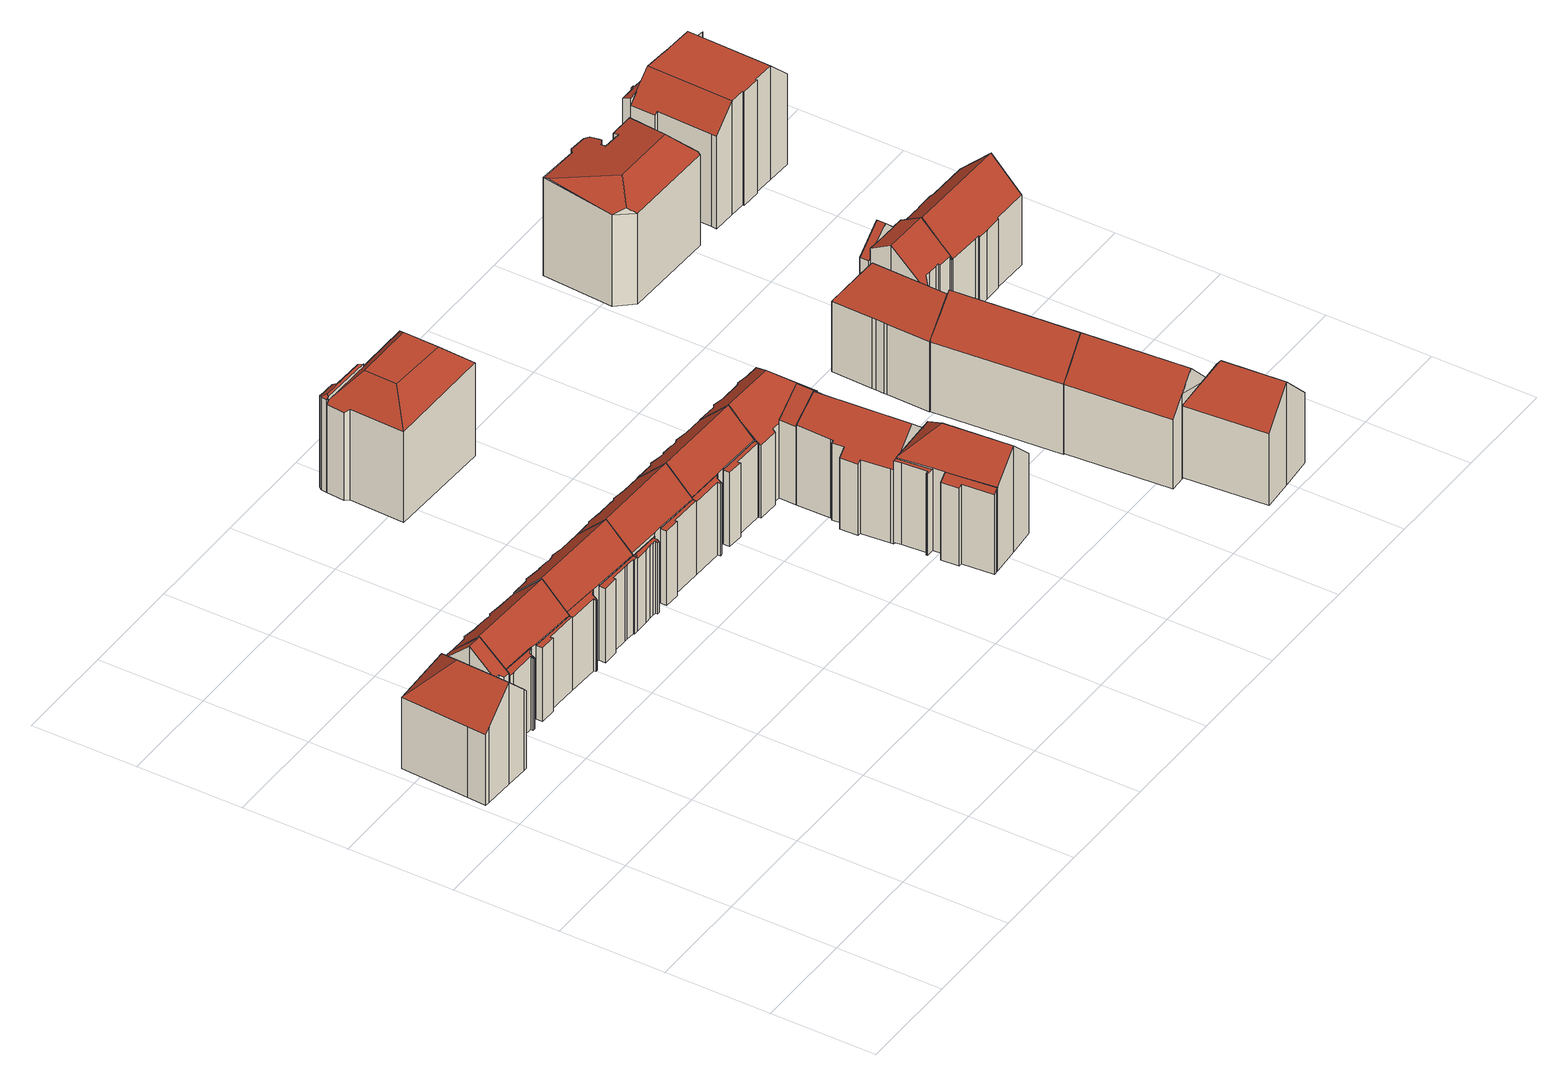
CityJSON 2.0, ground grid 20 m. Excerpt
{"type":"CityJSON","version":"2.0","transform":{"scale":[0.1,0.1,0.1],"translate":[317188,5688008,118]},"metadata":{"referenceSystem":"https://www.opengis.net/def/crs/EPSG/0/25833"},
"CityObjects":{
"building1":{"type":"Building","attributes":{"Gemeindeschluessel":14713000,"Geometrietyp2DReferenz":"3000","function":"31001_9998","roofType":"9999"},"children":["building1-1","building1-2"]},
"building1-1":{"type":"BuildingPart","attributes":{"Dachtyp_tdc":"tdcGableRoof","Dachneigung":43.22,"QualitaetDacherkennung":88,"Geometrietyp2DReferenz":"3000","roofType":"3100","measuredHeight":20.02},"parents":["building1"],"geometry":[{"type":"MultiSurface","lod":"2","boundaries":[[[0,1,2,3]],[[4,5,6,7]],[[5,8,9,6]],[[8,10,11,9]],[[10,12,13,11]],[[12,0,3,13]],[[8,5,4,14,15]],[[15,16,1,0,12,10,8]],[[3,2,17,7,6,9,11,13]],[[18,16,15]],[[17,2,1,16,18]],[[14,18,15]],[[4,7,17,18,14]]],"semantics":{"surfaces":[{"type":"WallSurface"},{"type":"RoofSurface"},{"type":"GroundSurface"},{"type":"ClosureSurface"}],"values":[0,0,0,0,0,0,1,1,2,0,3,0,3]}}]},
"building1-2":{"type":"BuildingPart","attributes":{"Dachtyp_tdc":"tdcHipAndGableRoof","Dachneigung":43.1,"QualitaetDacherkennung":73,"Geometrietyp2DReferenz":"3000","roofType":"5000","measuredHeight":20.81},"parents":["building1"],"geometry":[{"type":"MultiSurface","lod":"2","boundaries":[[[19,20,21,22]],[[20,23,24,21]],[[23,25,26,24]],[[25,27,28,26]],[[27,29,30,28]],[[29,31,32,30]],[[31,33,34,32]],[[33,35,36,34]],[[35,37,38,36]],[[37,39,4,7,38]],[[40,41,42,2,1]],[[41,19,22,42]],[[39,37,43]],[[37,35,33,31,29,43]],[[29,27,25,23,20,19,41,40,16,18,14,39,43]],[[22,21,24,26,28,30,32,34,36,38,7,17,2,42]],[[40,1,16]],[[14,4,39]],[[1,2,17,18,16]],[[18,17,7,4,14]]],"semantics":{"surfaces":[{"type":"WallSurface"},{"type":"RoofSurface"},{"type":"GroundSurface"},{"type":"ClosureSurface"}],"values":[0,0,0,0,0,0,0,0,0,0,0,0,1,1,1,2,0,0,3,3]}}]},
"building2":{"type":"Building","attributes":{"Gemeindeschluessel":14713000,"Geometrietyp2DReferenz":"3000","function":"31001_9998","roofType":"9999"},"children":["building2-1","building2-2","building2-3"]},
"building2-1":{"type":"BuildingPart","attributes":{"Dachtyp_tdc":"tdcGableRoof","Dachneigung":44.5,"QualitaetDacherkennung":90,"Geometrietyp2DReferenz":"3000","roofType":"3100","measuredHeight":20.27},"parents":["building2"],"geometry":[{"type":"MultiSurface","lod":"2","boundaries":[[[44,45,46,47]],[[45,48,49,46]],[[48,50,51,49]],[[50,52,53,51]],[[52,54,55,53]],[[54,56,57,55]],[[56,58,59,57]],[[58,60,61,59]],[[60,62,63,61]],[[62,64,65,63]],[[64,66,67,65]],[[66,68,69,67]],[[68,70,71,69]],[[70,72,73,71]],[[72,74,75,76,73]],[[77,78,79,80,81]],[[72,70,68,66,64,62,60,58,56,54,52,50,48,45]],[[45,44,78,77,74,72]],[[79,47,46,49,51,53,55,57,59,61,63,65,67,69,71,73,76,80]],[[47,79,78,44]],[[81,75,74,77]],[[81,80,76,75]]],"semantics":{"surfaces":[{"type":"WallSurface"},{"type":"RoofSurface"},{"type":"GroundSurface"},{"type":"ClosureSurface"}],"values":[0,0,0,0,0,0,0,0,0,0,0,0,0,0,0,0,1,1,2,3,0,3]}}]},
"building2-2":{"type":"BuildingPart","attributes":{"Dachtyp_tdc":"tdcPolyFlatRoof","Dachneigung":32.48,"QualitaetDacherkennung":70,"Geometrietyp2DReferenz":"3000","roofType":"2100","measuredHeight":15.46},"parents":["building2"],"geometry":[{"type":"MultiSurface","lod":"2","boundaries":[[[82,83,84,79,78]],[[83,85,86,84]],[[85,87,88,86]],[[87,89,90,88]],[[89,91,92,90]],[[91,93,94,92]],[[93,95,96,94]],[[95,44,47,96]],[[95,93,91,89,87,85,83,82,44]],[[47,79,84,86,88,90,92,94,96]],[[78,44,82]],[[78,79,47,44]]],"semantics":{"surfaces":[{"type":"WallSurface"},{"type":"RoofSurface"},{"type":"GroundSurface"},{"type":"ClosureSurface"}],"values":[0,0,0,0,0,0,0,0,1,2,0,3]}}]},
"building2-3":{"type":"BuildingPart","attributes":{"Dachtyp_tdc":"tdcPolyFlatRoof","Dachneigung":0,"QualitaetDacherkennung":55,"Geometrietyp2DReferenz":"3000","roofType":"1000","measuredHeight":15.11},"parents":["building2"],"geometry":[{"type":"MultiSurface","lod":"2","boundaries":[[[75,97,98,76]],[[97,99,100,98]],[[99,101,102,100]],[[101,103,104,102]],[[103,81,80,104]],[[103,101,99,97,75,81]],[[80,76,98,100,102,104]],[[76,80,81,75]]],"semantics":{"surfaces":[{"type":"WallSurface"},{"type":"RoofSurface"},{"type":"GroundSurface"},{"type":"ClosureSurface"}],"values":[0,0,0,0,0,1,2,3]}}]},
"building3":{"type":"Building","attributes":{"Gemeindeschluessel":14713000,"Geometrietyp2DReferenz":"3000","function":"31001_9998","roofType":"9999"},"children":["building3-1","building3-2","building3-3"]},
"building3-1":{"type":"BuildingPart","attributes":{"Dachtyp_tdc":"tdcPolyFlatRoof","Dachneigung":35.12,"QualitaetDacherkennung":81,"Geometrietyp2DReferenz":"3000","roofType":"2100","measuredHeight":15.61},"parents":["building3"],"geometry":[{"type":"MultiSurface","lod":"2","boundaries":[[[105,106,107,108,109]],[[106,110,111,107]],[[110,112,113,111]],[[112,114,115,113]],[[114,116,98,115]],[[116,117,118,119,98]],[[116,114,112,110,106,105,117]],[[119,108,107,111,113,115,98]],[[105,109,118,117]],[[109,108,119,118]]],"semantics":{"surfaces":[{"type":"WallSurface"},{"type":"RoofSurface"},{"type":"GroundSurface"},{"type":"ClosureSurface"}],"values":[0,0,0,0,0,0,1,2,0,3]}}]},
"building3-2":{"type":"BuildingPart","attributes":{"Dachtyp_tdc":"tdcGableRoof","Dachneigung":44.49,"QualitaetDacherkennung":89,"Geometrietyp2DReferenz":"3000","roofType":"3100","measuredHeight":20.36},"parents":["building3"],"geometry":[{"type":"MultiSurface","lod":"2","boundaries":[[[118,120,121,119]],[[120,122,71,121]],[[122,123,124,71]],[[123,125,126,124]],[[125,127,128,126]],[[127,129,130,128]],[[129,131,132,130]],[[131,133,134,132]],[[133,135,136,134]],[[135,137,138,136]],[[137,139,140,138]],[[139,141,142,140]],[[141,143,144,142]],[[143,145,146,144]],[[145,147,148,149,146]],[[150,109,108,151,152]],[[145,143,141,139,137,135,133,131,129,127,125,123,122,120]],[[120,118,109,150,147,145]],[[108,119,121,71,124,126,128,130,132,134,136,138,140,142,144,146,149,151]],[[119,108,109,118]],[[152,148,147,150]],[[152,151,149,148]]],"semantics":{"surfaces":[{"type":"WallSurface"},{"type":"RoofSurface"},{"type":"GroundSurface"},{"type":"ClosureSurface"}],"values":[0,0,0,0,0,0,0,0,0,0,0,0,0,0,0,0,1,1,2,3,0,3]}}]},
"building3-3":{"type":"BuildingPart","attributes":{"Dachtyp_tdc":"tdcPolyFlatRoof","Dachneigung":0,"QualitaetDacherkennung":53,"Geometrietyp2DReferenz":"3000","roofType":"1000","measuredHeight":15.16},"parents":["building3"],"geometry":[{"type":"MultiSurface","lod":"2","boundaries":[[[148,153,154,149]],[[153,155,156,154]],[[155,157,158,156]],[[157,159,160,158]],[[159,161,162,160]],[[161,163,164,162]],[[163,165,166,164]],[[165,167,168,166]],[[167,152,151,168]],[[167,165,163,161,159,157,155,153,148,152]],[[151,149,154,156,158,160,162,164,166,168]],[[149,151,152,148]]],"semantics":{"surfaces":[{"type":"WallSurface"},{"type":"RoofSurface"},{"type":"GroundSurface"},{"type":"ClosureSurface"}],"values":[0,0,0,0,0,0,0,0,0,1,2,3]}}]},
"building4":{"type":"Building","attributes":{"Gemeindeschluessel":14713000,"Geometrietyp2DReferenz":"3000","function":"31001_9998","roofType":"9999"},"children":["building4-1","building4-2","building4-3"]},
"building4-1":{"type":"BuildingPart","attributes":{"Dachtyp_tdc":"tdcGableRoof","Dachneigung":44.84,"QualitaetDacherkennung":92,"Geometrietyp2DReferenz":"3000","roofType":"3100","measuredHeight":20.32},"parents":["building4"],"geometry":[{"type":"MultiSurface","lod":"2","boundaries":[[[169,170,171,172,173]],[[170,143,144,171]],[[143,174,175,144]],[[174,176,177,175]],[[176,178,179,177]],[[178,180,181,179]],[[180,182,183,181]],[[182,184,185,183]],[[184,186,187,185]],[[186,188,189,187]],[[188,190,191,189]],[[190,192,193,191]],[[192,194,195,193]],[[194,196,197,195]],[[196,198,199,197]],[[198,200,201,202,199]],[[203,204,205,206,207,208]],[[198,196,194,192,190,188,186,184,182,180,178,176,174,143,170]],[[170,169,204,203,200,198]],[[206,172,171,144,175,177,179,181,183,185,187,189,191,193,195,197,199,202,207]],[[173,205,204,169]],[[173,172,206,205]],[[208,201,200,203]],[[208,207,202,201]]],"semantics":{"surfaces":[{"type":"WallSurface"},{"type":"RoofSurface"},{"type":"GroundSurface"},{"type":"ClosureSurface"}],"values":[0,0,0,0,0,0,0,0,0,0,0,0,0,0,0,0,0,1,1,2,0,3,0,3]}}]},
"building4-2":{"type":"BuildingPart","attributes":{"Dachtyp_tdc":"tdcPolyFlatRoof","Dachneigung":0,"QualitaetDacherkennung":60,"Geometrietyp2DReferenz":"3000","roofType":"1000","measuredHeight":15.13},"parents":["building4"],"geometry":[{"type":"MultiSurface","lod":"2","boundaries":[[[209,210,211,212]],[[210,213,214,211]],[[213,215,216,214]],[[215,208,207,216]],[[201,209,212,202]],[[201,208,215,213,210,209]],[[212,211,214,216,207,202]],[[202,207,208,201]]],"semantics":{"surfaces":[{"type":"WallSurface"},{"type":"RoofSurface"},{"type":"GroundSurface"},{"type":"ClosureSurface"}],"values":[0,0,0,0,0,1,2,3]}}]},
"building4-3":{"type":"BuildingPart","attributes":{"Dachtyp_tdc":"tdcFreeFormRoof","Dachneigung":41,"QualitaetDacherkennung":65,"Geometrietyp2DReferenz":"3000","roofType":"5000","measuredHeight":15.24},"parents":["building4"],"geometry":[{"type":"MultiSurface","lod":"2","boundaries":[[[217,218,219,220]],[[218,221,222,219]],[[221,223,224,222]],[[223,225,154,224]],[[225,173,172,154]],[[205,226,227,206]],[[226,228,229,227]],[[228,230,231,229]],[[230,232,233,231]],[[232,217,220,233]],[[228,226,234,235]],[[226,205,234]],[[205,173,236,235,234]],[[173,225,236]],[[225,223,221,218,217,232,230,228,235,236]],[[220,219,222,224,154,172,206,227,229,231,233]],[[206,172,173,205]]],"semantics":{"surfaces":[{"type":"WallSurface"},{"type":"RoofSurface"},{"type":"GroundSurface"},{"type":"ClosureSurface"}],"values":[0,0,0,0,0,0,0,0,0,0,1,1,1,1,1,2,3]}}]},
"building5":{"type":"Building","attributes":{"Gemeindeschluessel":14713000,"Geometrietyp2DReferenz":"3000","function":"31001_9998","roofType":"9999"},"children":["building5-1","building5-2","building5-3"]},
"building5-1":{"type":"BuildingPart","attributes":{"Dachtyp_tdc":"tdcGableRoof","Dachneigung":44.96,"QualitaetDacherkennung":90,"Geometrietyp2DReferenz":"3000","roofType":"3100","measuredHeight":20.34},"parents":["building5"],"geometry":[{"type":"MultiSurface","lod":"2","boundaries":[[[237,238,239,240]],[[238,241,197,239]],[[241,242,243,197]],[[242,244,245,243]],[[244,246,247,245]],[[246,248,249,247]],[[248,250,251,249]],[[250,252,253,251]],[[252,254,255,253]],[[254,256,257,255]],[[256,258,259,257]],[[258,260,261,259]],[[260,262,263,261]],[[262,264,265,263]],[[264,266,267,268,265]],[[269,270,271,272,273]],[[264,262,260,258,256,254,252,250,248,246,244,242,241,238]],[[238,237,270,269,266,264]],[[271,240,239,197,243,245,247,249,251,253,255,257,259,261,263,265,268,272]],[[240,271,270,237]],[[273,267,266,269]],[[273,272,268,267]]],"semantics":{"surfaces":[{"type":"WallSurface"},{"type":"RoofSurface"},{"type":"GroundSurface"},{"type":"ClosureSurface"}],"values":[0,0,0,0,0,0,0,0,0,0,0,0,0,0,0,0,1,1,2,3,0,3]}}]},
"building5-2":{"type":"BuildingPart","attributes":{"Dachtyp_tdc":"tdcPolyFlatRoof","Dachneigung":30.25,"QualitaetDacherkennung":80,"Geometrietyp2DReferenz":"3000","roofType":"2100","measuredHeight":15.47},"parents":["building5"],"geometry":[{"type":"MultiSurface","lod":"2","boundaries":[[[274,275,271,270]],[[274,276,277,275]],[[276,278,279,277]],[[278,280,281,279]],[[280,282,212,281]],[[282,237,240,212]],[[282,280,278,276,274,270,237]],[[240,271,275,277,279,281,212]],[[270,271,240,237]]],"semantics":{"surfaces":[{"type":"WallSurface"},{"type":"RoofSurface"},{"type":"GroundSurface"},{"type":"ClosureSurface"}],"values":[0,0,0,0,0,0,1,2,3]}}]},
"building5-3":{"type":"BuildingPart","attributes":{"Dachtyp_tdc":"tdcPolyFlatRoof","Dachneigung":0,"QualitaetDacherkennung":59,"Geometrietyp2DReferenz":"3000","roofType":"1000","measuredHeight":15.22},"parents":["building5"],"geometry":[{"type":"MultiSurface","lod":"2","boundaries":[[[283,284,285,286]],[[284,287,288,285]],[[287,289,290,288]],[[289,291,292,290]],[[291,273,272,292]],[[267,283,286,268]],[[267,273,291,289,287,284,283]],[[286,285,288,290,292,272,268]],[[268,272,273,267]]],"semantics":{"surfaces":[{"type":"WallSurface"},{"type":"RoofSurface"},{"type":"GroundSurface"},{"type":"ClosureSurface"}],"values":[0,0,0,0,0,0,1,2,3]}}]},
"building6":{"type":"Building","attributes":{"Gemeindeschluessel":14713000,"Geometrietyp2DReferenz":"3000","function":"31001_9998","roofType":"9999"},"children":["building6-1","building6-2","building6-3"]},
"building6-1":{"type":"BuildingPart","attributes":{"Dachtyp_tdc":"tdcPolyFlatRoof","Dachneigung":0,"QualitaetDacherkennung":0,"Geometrietyp2DReferenz":"3000","roofType":"9999","measuredHeight":3.41},"parents":["building6"],"geometry":[{"type":"MultiSurface","lod":"2","boundaries":[[[293,294,295,296,297,298,299,300,301]],[[301,300,302,303]],[[300,299,304,302]],[[299,298,305,304]],[[298,297,306,305]],[[297,296,307,306]],[[296,295,308,307]],[[293,301,303,309]],[[303,302,304,305,306,307,308,310,309]],[[310,308,295,294]],[[309,310,294,293]]],"semantics":{"surfaces":[{"type":"RoofSurface"},{"type":"WallSurface"},{"type":"GroundSurface"},{"type":"ClosureSurface"}],"values":[0,1,1,1,1,1,1,1,2,3,3]}}]},
"building6-2":{"type":"BuildingPart","attributes":{"Dachtyp_tdc":"tdcFreeFormRoof","Dachneigung":33.54,"QualitaetDacherkennung":37,"Geometrietyp2DReferenz":"3000","roofType":"5000","measuredHeight":19.58},"parents":["building6"],"geometry":[{"type":"MultiSurface","lod":"2","boundaries":[[[311,312,313,314]],[[312,315,316,313]],[[315,317,318,316]],[[317,319,320,318]],[[319,321,322,320]],[[321,323,324,322]],[[323,325,326,327,324]],[[328,329,330,331,332]],[[329,311,314,330]],[[333,325,334,335]],[[325,323,334]],[[323,321,319,317,315,312,311,335,334]],[[311,329,328,333,335]],[[314,313,316,318,320,322,324,327,336,331,330]],[[337,326,325,333]],[[337,336,327,326]],[[328,332,337,333]],[[332,331,336,337]]],"semantics":{"surfaces":[{"type":"WallSurface"},{"type":"RoofSurface"},{"type":"GroundSurface"},{"type":"ClosureSurface"}],"values":[0,0,0,0,0,0,0,0,0,1,1,1,1,2,0,3,0,3]}}]},
"building6-3":{"type":"BuildingPart","attributes":{"Dachtyp_tdc":"tdcCutTentRoof","Dachneigung":45.09,"QualitaetDacherkennung":70,"Geometrietyp2DReferenz":"3000","roofType":"9999","measuredHeight":23.29},"parents":["building6"],"geometry":[{"type":"MultiSurface","lod":"2","boundaries":[[[338,339,308,310,294]],[[339,340,341,308]],[[340,342,343,341]],[[342,344,345,343]],[[344,346,347,345]],[[346,348,349,347]],[[348,350,351,349]],[[350,352,353,351]],[[352,354,355,353]],[[354,332,331,355]],[[326,356,293,309,327]],[[348,346,344,342,340,339,338,357,358]],[[350,348,358,359]],[[337,332,354,352,350,359,360]],[[338,356,326,337,360,357]],[[360,359,358,357]],[[310,308,341,343,345,347,349,351,353,355,331,336,327,309]],[[336,331,332,337]],[[327,336,337,326]],[[294,293,356,338]],[[309,293,294,310]]],"semantics":{"surfaces":[{"type":"WallSurface"},{"type":"RoofSurface"},{"type":"GroundSurface"},{"type":"ClosureSurface"}],"values":[0,0,0,0,0,0,0,0,0,0,0,1,1,1,1,1,2,3,3,0,3]}}]},
"building7":{"type":"Building","attributes":{"Gemeindeschluessel":14713000,"Geometrietyp2DReferenz":"3000","function":"31001_9998","roofType":"9999"},"children":["building7-1","building7-2","building7-3"]},
"building7-1":{"type":"BuildingPart","attributes":{"Dachtyp_tdc":"tdcHipAndGableRoof","Dachneigung":44.83,"QualitaetDacherkennung":86,"Geometrietyp2DReferenz":"3000","roofType":"5000","measuredHeight":21.74},"parents":["building7"],"geometry":[{"type":"MultiSurface","lod":"2","boundaries":[[[361,362,363,364]],[[362,365,366,363]],[[365,367,368,366]],[[367,369,370,368]],[[369,371,372,370]],[[371,373,374,372]],[[375,376,377,378,379]],[[380,381,382,383,384]],[[381,385,386,382]],[[385,387,388,386]],[[387,361,364,388]],[[381,380,389]],[[380,376,375,373,371,389]],[[371,369,367,365,362,361,387,385,381,389]],[[364,363,366,368,370,372,374,379,378,383,382,386,388]],[[375,379,374,373]],[[380,384,377,376]],[[384,383,378,377]]],"semantics":{"surfaces":[{"type":"WallSurface"},{"type":"RoofSurface"},{"type":"GroundSurface"},{"type":"ClosureSurface"}],"values":[0,0,0,0,0,0,0,0,0,0,0,1,1,1,2,3,0,3]}}]},
"building7-2":{"type":"BuildingPart","attributes":{"Dachtyp_tdc":"tdcPolyFlatRoof","Dachneigung":35.94,"QualitaetDacherkennung":88,"Geometrietyp2DReferenz":"3000","roofType":"2100","measuredHeight":17.05},"parents":["building7"],"geometry":[{"type":"MultiSurface","lod":"2","boundaries":[[[390,391,374,373]],[[390,392,393,391]],[[392,394,395,393]],[[394,396,397,395]],[[396,398,399,397]],[[398,375,379,399]],[[398,396,394,392,390,373,375]],[[379,374,391,393,395,397,399]],[[373,374,379,375]]],"semantics":{"surfaces":[{"type":"WallSurface"},{"type":"RoofSurface"},{"type":"GroundSurface"},{"type":"ClosureSurface"}],"values":[0,0,0,0,0,0,1,2,3]}}]},
"building7-3":{"type":"BuildingPart","attributes":{"Dachtyp_tdc":"tdcPolyFlatRoof","Dachneigung":0,"QualitaetDacherkennung":54,"Geometrietyp2DReferenz":"3000","roofType":"1000","measuredHeight":16.62},"parents":["building7"],"geometry":[{"type":"MultiSurface","lod":"2","boundaries":[[[377,400,401,378]],[[400,402,403,401]],[[402,404,405,403]],[[404,406,407,405]],[[406,408,409,407]],[[408,384,383,409]],[[408,406,404,402,400,377,384]],[[383,378,401,403,405,407,409]],[[378,383,384,377]]],"semantics":{"surfaces":[{"type":"WallSurface"},{"type":"RoofSurface"},{"type":"GroundSurface"},{"type":"ClosureSurface"}],"values":[0,0,0,0,0,0,1,2,3]}}]},
"building8":{"type":"Building","attributes":{"Dachtyp_tdc":"tdcFreeFormRoof","Gemeindeschluessel":14713000,"Dachneigung":37.29,"QualitaetDacherkennung":91,"Geometrietyp2DReferenz":"3000","function":"31001_9998","roofType":"5000","measuredHeight":20.11},"geometry":[{"type":"MultiSurface","lod":"2","boundaries":[[[410,411,412,413]],[[411,414,415,412]],[[414,416,417,415]],[[416,418,419,417]],[[418,420,421,419]],[[420,422,423,421]],[[422,424,425,423]],[[424,426,427,425]],[[426,428,429,427]],[[428,430,431,429]],[[430,432,433,431]],[[432,434,435,433]],[[434,436,437,435]],[[436,438,439,437]],[[438,440,441,439]],[[440,410,413,441]],[[414,411,410,440,438,436,434,432,430,442,443,416]],[[442,428,426,424,422,420,418,443]],[[418,416,443]],[[430,428,442]],[[413,412,415,417,419,421,423,425,427,429,431,433,435,437,439,441]]],"semantics":{"surfaces":[{"type":"WallSurface"},{"type":"RoofSurface"},{"type":"GroundSurface"}],"values":[0,0,0,0,0,0,0,0,0,0,0,0,0,0,0,0,1,1,0,0,2]}}]},
"building9":{"type":"Building","attributes":{"Gemeindeschluessel":14713000,"Geometrietyp2DReferenz":"3000","function":"31001_9998","roofType":"9999"},"children":["building9-1","building9-2"]},
"building9-1":{"type":"BuildingPart","attributes":{"Dachtyp_tdc":"tdcGableRoof","Dachneigung":45.04,"QualitaetDacherkennung":79,"Geometrietyp2DReferenz":"3000","roofType":"3100","measuredHeight":20.31},"parents":["building9"],"geometry":[{"type":"MultiSurface","lod":"2","boundaries":[[[444,445,446,447]],[[445,448,419,446]],[[448,449,450,419]],[[449,451,417,450]],[[451,452,453,454,417]],[[449,448,445,444,445,455,456]],[[456,452,451,449]],[[457,446,447,446,419,450,417,454]],[[455,458,456]],[[445,446,457,458,455]],[[458,453,452,456]],[[454,453,458,457]]],"semantics":{"surfaces":[{"type":"WallSurface"},{"type":"RoofSurface"},{"type":"GroundSurface"},{"type":"ClosureSurface"}],"values":[0,0,0,0,0,1,1,2,0,3,0,3]}}]},
"building9-2":{"type":"BuildingPart","attributes":{"Dachtyp_tdc":"tdcHipAndGableRoof","Dachneigung":44.56,"QualitaetDacherkennung":69,"Geometrietyp2DReferenz":"3000","roofType":"5000","measuredHeight":20.29},"parents":["building9"],"geometry":[{"type":"MultiSurface","lod":"2","boundaries":[[[459,460,461,462]],[[460,463,464,461]],[[463,465,466,464]],[[465,467,468,466]],[[467,469,470,468]],[[469,471,472,470]],[[471,473,474,472]],[[473,475,476,474]],[[475,477,478,476]],[[477,479,480,478]],[[479,481,482,480]],[[481,483,484,482]],[[483,485,486,484]],[[485,487,444,447,486]],[[453,488,489,454]],[[488,459,462,489]],[[490,487,485,483,481,491]],[[481,479,477,475,473,471,469,467,465,491]],[[465,463,460,459,488,453,458,455,490,491]],[[462,461,464,466,468,470,472,474,476,478,480,482,484,486,447,446,457,454,489]],[[445,444,487,490]],[[446,447,444,445]],[[455,445,490]],[[457,446,445,455,458]],[[454,457,458,453]]],"semantics":{"surfaces":[{"type":"WallSurface"},{"type":"RoofSurface"},{"type":"GroundSurface"},{"type":"ClosureSurface"}],"values":[0,0,0,0,0,0,0,0,0,0,0,0,0,0,0,0,1,1,1,2,0,3,0,3,3]}}]},
"building10":{"type":"Building","attributes":{"Dachtyp_tdc":"tdcHipAndGableRoof","Gemeindeschluessel":14713000,"Dachneigung":46.59,"QualitaetDacherkennung":89,"Geometrietyp2DReferenz":"3000","function":"31001_9998","roofType":"5000","measuredHeight":21.13},"geometry":[{"type":"MultiSurface","lod":"2","boundaries":[[[492,493,494,495]],[[493,496,497,494]],[[496,498,499,497]],[[498,500,501,499]],[[500,502,503,501]],[[502,504,505,503]],[[504,506,507,505]],[[506,508,509,507]],[[508,510,511,509]],[[510,512,513,511]],[[512,514,515,513]],[[514,492,495,515]],[[510,508,506,516]],[[506,504,502,516]],[[502,500,498,496,493,492,514,512,510,516]],[[495,494,497,499,501,503,505,507,509,511,513,515]]],"semantics":{"surfaces":[{"type":"WallSurface"},{"type":"RoofSurface"},{"type":"GroundSurface"}],"values":[0,0,0,0,0,0,0,0,0,0,0,0,1,1,1,2]}}]},
"building11":{"type":"Building","attributes":{"Dachtyp_tdc":"tdcFreeFormRoof","Gemeindeschluessel":14713000,"Dachneigung":46.6,"QualitaetDacherkennung":86,"Geometrietyp2DReferenz":"3000","function":"31001_9998","roofType":"5000","measuredHeight":20.54},"geometry":[{"type":"MultiSurface","lod":"2","boundaries":[[[517,518,519,520]],[[518,521,522,519]],[[521,523,524,522]],[[523,525,526,524]],[[525,527,528,526]],[[527,529,530,528]],[[529,531,532,530]],[[531,533,534,532]],[[533,535,536,534]],[[535,537,538,536]],[[537,539,540,538]],[[539,541,542,540]],[[541,517,520,542]],[[539,543,544,517,541]],[[527,525,523,521,518,544,543,537,535,533,531,529]],[[518,517,544]],[[539,537,543]],[[520,519,522,524,526,528,530,532,534,536,538,540,542]]],"semantics":{"surfaces":[{"type":"WallSurface"},{"type":"RoofSurface"},{"type":"GroundSurface"}],"values":[0,0,0,0,0,0,0,0,0,0,0,0,0,1,1,0,0,2]}}]},
"building12":{"type":"Building","attributes":{"Dachtyp_tdc":"tdcFreeFormRoof","Gemeindeschluessel":14713000,"Dachneigung":46.8,"QualitaetDacherkennung":92,"Geometrietyp2DReferenz":"3000","function":"31001_9998","roofType":"5000","measuredHeight":20.81},"geometry":[{"type":"MultiSurface","lod":"2","boundaries":[[[545,546,547,548]],[[546,549,550,547]],[[549,551,552,550]],[[551,553,554,552]],[[553,555,556,554]],[[555,557,558,556]],[[557,559,560,558]],[[559,518,561,560]],[[518,517,562,561]],[[517,545,548,562]],[[517,544,563,545]],[[518,559,557,555,553,551,549,546,563,544]],[[517,518,544]],[[546,545,563]],[[548,547,550,552,554,556,558,560,561,562]]],"semantics":{"surfaces":[{"type":"WallSurface"},{"type":"RoofSurface"},{"type":"GroundSurface"}],"values":[0,0,0,0,0,0,0,0,0,0,1,1,0,0,2]}}]},
"building13":{"type":"Building","attributes":{"Gemeindeschluessel":14713000,"Geometrietyp2DReferenz":"3000","function":"31001_9998","roofType":"9999"},"children":["building13-1","building13-2","building13-3"]},
"building13-1":{"type":"BuildingPart","attributes":{"Dachtyp_tdc":"tdcGableRoof","Dachneigung":44.06,"QualitaetDacherkennung":65,"Geometrietyp2DReferenz":"3000","roofType":"3100","measuredHeight":20.25},"parents":["building13"],"geometry":[{"type":"MultiSurface","lod":"2","boundaries":[[[564,565,566,567,568]],[[565,569,570,566]],[[569,571,572,570]],[[569,565,573]],[[565,564,574,575,576,573]],[[571,569,573,576,577]],[[567,566,570,572,578]],[[564,568,579,580]],[[580,579,578,572,571]],[[568,567,578,579]],[[577,576,575]],[[580,574,564]],[[571,577,575,574,580]]],"semantics":{"surfaces":[{"type":"WallSurface"},{"type":"RoofSurface"},{"type":"GroundSurface"},{"type":"ClosureSurface"}],"values":[0,0,0,0,1,1,2,0,3,3,0,0,3]}}]},
"building13-2":{"type":"BuildingPart","attributes":{"Dachtyp_tdc":"tdcGableRoof","Dachneigung":43.49,"QualitaetDacherkennung":60,"Geometrietyp2DReferenz":"3000","roofType":"3100","measuredHeight":20.35},"parents":["building13"],"geometry":[{"type":"MultiSurface","lod":"2","boundaries":[[[581,582,583,584]],[[582,585,586,583]],[[585,587,588,586]],[[587,589,590,588]],[[589,591,592,590]],[[591,593,594,592]],[[593,595,596,594]],[[597,598,599,572,571]],[[598,600,601,599]],[[600,602,603,601]],[[602,581,584,603]],[[598,597,577,575,604,605]],[[605,606,595,593,591,589,587,585,582,581,602,600,598]],[[584,583,586,588,590,592,594,596,607,578,572,599,601,603]],[[608,606,605]],[[607,596,595,606,608]],[[604,574,580,579,608,605]],[[579,578,607,608]],[[571,577,597]],[[575,574,604]],[[572,578,579,580,571]],[[571,580,574,575,577]]],"semantics":{"surfaces":[{"type":"WallSurface"},{"type":"RoofSurface"},{"type":"GroundSurface"},{"type":"ClosureSurface"}],"values":[0,0,0,0,0,0,0,0,0,0,0,1,1,2,0,3,0,3,0,0,3,3]}}]},
"building13-3":{"type":"BuildingPart","attributes":{"Dachtyp_tdc":"tdcHipAndGableRoof","Dachneigung":47.02,"QualitaetDacherkennung":83,"Geometrietyp2DReferenz":"3000","roofType":"5000","measuredHeight":20.41},"parents":["building13"],"geometry":[{"type":"MultiSurface","lod":"2","boundaries":[[[609,610,611,612]],[[610,613,614,611]],[[613,615,616,614]],[[615,545,617,616]],[[545,618,619,617]],[[618,620,621,619]],[[620,622,623,621]],[[622,624,625,623]],[[624,626,627,625]],[[626,568,567,627]],[[628,629,630,596,595]],[[629,609,612,630]],[[579,568,626,631]],[[626,624,622,620,618,545,615,631]],[[615,613,610,609,629,628,606,608,579,631]],[[612,611,614,616,617,619,621,623,625,627,567,578,607,596,630]],[[578,567,568,579]],[[628,595,606]],[[595,596,607,608,606]],[[608,607,578,579]]],"semantics":{"surfaces":[{"type":"WallSurface"},{"type":"RoofSurface"},{"type":"GroundSurface"},{"type":"ClosureSurface"}],"values":[0,0,0,0,0,0,0,0,0,0,0,0,1,1,1,2,3,0,3,3]}}]},
"building14":{"type":"Building","attributes":{"Dachtyp_tdc":"tdcFreeFormRoof","Gemeindeschluessel":14713000,"Dachneigung":13.36,"QualitaetDacherkennung":30,"Geometrietyp2DReferenz":"3000","function":"31001_9998","roofType":"5000","measuredHeight":22.98},"geometry":[{"type":"MultiSurface","lod":"2","boundaries":[[[632,633,634,635]],[[633,636,637,634]],[[636,638,639,637]],[[638,640,641,639]],[[640,642,643,641]],[[642,644,645,643]],[[644,646,647,645]],[[646,648,649,647]],[[648,650,651,649]],[[650,652,653,651]],[[652,654,655,653]],[[654,656,657,655]],[[656,658,659,657]],[[658,660,661,659]],[[660,662,663,661]],[[662,664,665,663]],[[664,666,667,665]],[[666,668,669,667]],[[668,670,671,669]],[[670,632,635,671]],[[672,673,674,636]],[[668,666,664,662,675,676,677,670]],[[632,677,676,673,672,633]],[[676,675,660,658,656,654,652,650,648,646,644,642,640,638,674,673]],[[638,636,674]],[[662,660,675]],[[632,670,677]],[[636,633,672]],[[635,634,637,639,641,643,645,647,649,651,653,655,657,659,661,663,665,667,669,671]]],"semantics":{"surfaces":[{"type":"WallSurface"},{"type":"RoofSurface"},{"type":"GroundSurface"}],"values":[0,0,0,0,0,0,0,0,0,0,0,0,0,0,0,0,0,0,0,0,1,1,1,1,0,0,0,0,2]}}]},
"building15":{"type":"Building","attributes":{"Dachtyp_tdc":"tdcGableRoof","Gemeindeschluessel":14713000,"Dachneigung":44.9,"QualitaetDacherkennung":92,"Geometrietyp2DReferenz":"3000","function":"31001_9998","roofType":"3100","measuredHeight":20.3},"geometry":[{"type":"MultiSurface","lod":"2","boundaries":[[[678,679,680,681]],[[679,682,683,680]],[[682,684,685,683]],[[684,686,687,685]],[[686,688,689,687]],[[688,690,691,689]],[[690,692,693,691]],[[692,694,695,693]],[[694,696,697,695]],[[696,698,699,697]],[[698,700,701,699]],[[700,702,703,701]],[[702,704,705,703]],[[704,706,707,705]],[[706,708,709,707]],[[708,678,681,709]],[[704,702,700,698,696,694,692,690]],[[690,688,686,684,682,679,678,708,706,704]],[[681,680,683,685,687,689,691,693,695,697,699,701,703,705,707,709]]],"semantics":{"surfaces":[{"type":"WallSurface"},{"type":"RoofSurface"},{"type":"GroundSurface"}],"values":[0,0,0,0,0,0,0,0,0,0,0,0,0,0,0,0,1,1,2]}}]},
"building16":{"type":"Building","attributes":{"Gemeindeschluessel":14713000,"Geometrietyp2DReferenz":"3000","function":"31001_9998","roofType":"9999"},"children":["building16-1","building16-2","building16-3"]},
"building16-1":{"type":"BuildingPart","attributes":{"Dachtyp_tdc":"tdcCutGableRoof","Dachneigung":0.177,"QualitaetDacherkennung":57,"Geometrietyp2DReferenz":"3000","roofType":"9999","measuredHeight":23.27},"parents":["building16"],"geometry":[{"type":"MultiSurface","lod":"2","boundaries":[[[710,711,712,713]],[[711,714,715,712]],[[714,716,717,715]],[[716,718,719,717]],[[718,720,721,719]],[[720,722,723,721]],[[722,724,725,723]],[[724,726,727,725]],[[726,728,729,727]],[[728,730,731,729]],[[730,732,733,731]],[[732,734,735,733]],[[734,736,737,735]],[[736,738,739,737]],[[740,741,742,743,744,745]],[[746,747,738,736,734,732,730,728]],[[718,716,714,711,710,748,749]],[[728,726,724,722,720,718,749,741,740,746]],[[750,713,712,715,717,719,721,723,725,727,729,731,733,735,737,739,751,744,743]],[[748,752,749]],[[710,713,750,752,748]],[[753,747,746]],[[751,739,738,747,753]],[[745,753,746,740]],[[744,751,753,745]],[[752,742,741,749]],[[750,743,742,752]]],"semantics":{"surfaces":[{"type":"WallSurface"},{"type":"RoofSurface"},{"type":"GroundSurface"},{"type":"ClosureSurface"}],"values":[0,0,0,0,0,0,0,0,0,0,0,0,0,0,0,1,1,1,2,0,3,0,3,0,3,0,3]}}]},
"building16-2":{"type":"BuildingPart","attributes":{"Dachtyp_tdc":"tdcPolyFlatRoof","Dachneigung":51.91,"QualitaetDacherkennung":48,"Geometrietyp2DReferenz":"3000","roofType":"2100","measuredHeight":20.46},"parents":["building16"],"geometry":[{"type":"MultiSurface","lod":"2","boundaries":[[[742,754,755,743]],[[754,756,757,755]],[[756,758,759,757]],[[758,760,761,759]],[[760,762,763,761]],[[762,764,765,763]],[[764,766,767,765]],[[766,768,769,767]],[[768,770,710,713,769]],[[768,766,764,762,760,758,756,754,742,752,748,770]],[[713,750,743,755,757,759,761,763,765,767,769]],[[748,710,770]],[[752,750,713,710,748]],[[742,743,750,752]]],"semantics":{"surfaces":[{"type":"WallSurface"},{"type":"RoofSurface"},{"type":"GroundSurface"},{"type":"ClosureSurface"}],"values":[0,0,0,0,0,0,0,0,0,1,2,0,3,3]}}]},
"building16-3":{"type":"BuildingPart","attributes":{"Dachtyp_tdc":"tdcPolyFlatRoof","Dachneigung":26.94,"QualitaetDacherkennung":49,"Geometrietyp2DReferenz":"3000","roofType":"2100","measuredHeight":20.02},"parents":["building16"],"geometry":[{"type":"MultiSurface","lod":"2","boundaries":[[[771,772,773,739,738]],[[772,774,775,773]],[[774,776,777,775]],[[776,778,779,777]],[[778,780,781,779]],[[780,782,783,781]],[[782,745,744,783]],[[782,780,778,776,774,772,771,747,753,745]],[[744,751,739,773,775,777,779,781,783]],[[771,738,747]],[[738,739,751,753,747]],[[753,751,744,745]]],"semantics":{"surfaces":[{"type":"WallSurface"},{"type":"RoofSurface"},{"type":"GroundSurface"},{"type":"ClosureSurface"}],"values":[0,0,0,0,0,0,0,1,2,0,3,3]}}]}
},
"vertices":[
[139,727,161],[128,727,161],[128,727,5],[139,727,5],[133,831,153],[160,830,153],[160,830,5],[133,831,5],[159,775,205],[159,775,5],[158,719,155],[158,719,5],[145,720,155],[145,720,5],[132,818,165],[130,776,205],[128,731,165],[130,776,5],[130,776,165],
[126,704,165],[126,688,165],[126,688,5],[126,704,5],[125,670,165],[125,670,5],[124,665,165],[124,665,5],[118,665,172],[118,665,5],[76,667,213],[76,667,5],[19,669,159],[19,669,5],[9,670,150],[9,670,5],[11,705,150],[11,705,5],[18,835,151],[18,835,5],[133,831,165],[128,727,165],[127,720,165],[127,720,5],[81,769,213],
[158,727,157],[159,777,205],[159,777,2],[158,727,2],[160,830,152],[160,830,2],[198,829,152],[198,829,2],[214,839,142],[214,839,2],[230,829,151],[230,829,2],[238,829,151],[238,829,2],[239,831,148],[239,831,2],[260,830,148],[260,830,2],[264,827,151],[264,827,2],[273,827,150],[273,827,2],[286,836,141],[286,836,2],[302,827,150],[302,827,2],[341,825,150],[341,825,2],[339,769,205],[339,769,2],[337,717,154],[337,717,153],[337,717,2],[244,722,155],[232,723,156],[232,723,2],[244,722,2],[244,722,153],
[232,723,157],[221,719,153],[221,719,2],[221,710,148],[221,710,2],[217,710,148],[217,710,2],[217,715,151],[217,715,2],[168,716,150],[168,716,2],[158,717,150],[158,717,2],[158,719,152],[158,719,2],
[337,711,153],[337,711,2],[275,713,153],[275,713,2],[275,708,153],[275,708,2],[244,709,153],[244,709,2],
[411,718,157],[403,714,154],[403,714,2],[411,718,2],[411,718,156],[402,705,147],[402,705,2],[399,705,147],[399,705,2],[398,709,150],[398,709,2],[337,711,150],[337,722,158],[337,722,157],[337,722,2],
[339,771,206],[339,771,2],[341,825,152],[378,824,152],[378,824,2],[394,834,141],[394,834,2],[410,824,151],[410,824,2],[418,823,151],[418,823,2],[419,826,148],[419,826,2],[440,825,148],[440,825,2],[442,822,151],[442,822,2],[452,822,151],[452,822,2],[467,831,141],[467,831,2],[482,821,150],[482,821,2],[525,820,150],[525,820,2],[523,763,206],[523,763,2],[522,712,155],[522,712,154],[522,712,2],[426,717,156],[426,717,2],[426,717,154],
[522,704,154],[522,704,2],[514,704,154],[514,704,2],[513,706,154],[513,706,2],[497,707,154],[497,707,2],[490,707,154],[490,707,2],[457,708,154],[457,708,2],[456,703,154],[456,703,2],[426,704,154],[426,704,2],
[522,715,156],[523,764,206],[523,764,2],[522,715,2],[522,715,150],[552,819,150],[552,819,2],[559,819,150],[559,819,2],[573,828,140],[573,828,2],[588,819,150],[588,819,2],[598,818,150],[598,818,2],[598,820,148],[598,820,2],[621,820,147],[621,820,2],[622,818,150],[622,818,2],[631,817,150],[631,817,2],[646,826,140],[646,826,2],[661,816,150],[661,816,2],[699,815,149],[699,815,2],[697,759,206],[697,759,2],[696,708,155],[696,708,154],[696,708,2],[604,712,156],[588,712,156],[588,712,150],[588,712,2],[604,712,2],[604,712,154],
[695,701,154],[635,703,154],[635,703,2],[695,701,2],[634,698,154],[634,698,2],[604,699,154],[604,699,2],
[577,704,150],[571,704,150],[571,704,2],[577,704,2],[562,704,151],[562,704,2],[549,704,150],[549,704,2],[522,704,150],[582,708,150],[582,708,2],[582,704,150],[582,704,2],[582,700,147],[582,700,2],[577,700,147],[577,700,2],[579,709,153],[578,708,154],[527,709,155],
[696,710,156],[697,760,205],[697,760,2],[696,710,2],[699,815,150],[739,814,150],[739,814,2],[754,824,140],[754,824,2],[768,814,149],[768,814,2],[777,813,149],[777,813,2],[779,816,147],[779,816,2],[802,815,147],[802,815,2],[802,812,149],[802,812,2],[811,812,149],[811,812,2],[827,821,140],[827,821,2],[842,811,149],[842,811,2],[880,810,149],[880,810,2],[878,754,205],[878,754,2],[876,704,156],[876,704,154],[876,704,2],[786,707,156],[771,707,156],[771,707,2],[786,707,2],[786,707,154],
[763,703,154],[763,703,2],[762,694,149],[762,694,2],[758,694,149],[758,694,2],[757,699,151],[757,699,2],[695,701,151],
[876,695,154],[874,696,154],[874,696,2],[876,695,2],[816,698,154],[816,698,2],[816,692,154],[816,692,2],[786,694,154],[786,694,2],
[672,1309,43],[765,1306,43],[769,1306,43],[770,1321,43],[765,1326,43],[729,1327,43],[729,1314,43],[692,1315,43],[678,1315,43],[692,1315,9],[678,1315,9],[729,1314,9],[729,1327,9],[765,1326,9],[770,1321,9],[769,1306,9],[672,1309,9],[765,1306,9],
[555,1324,200],[559,1329,197],[559,1329,9],[555,1324,9],[570,1328,196],[570,1328,9],[581,1328,196],[581,1328,9],[595,1328,196],[595,1328,9],[595,1318,202],[595,1318,9],[654,1316,202],[654,1316,9],[660,1309,202],[660,1309,197],[660,1309,9],[553,1312,199],[554,1322,199],[554,1322,9],[553,1312,9],[553,1312,190],[558,1312,202],[652,1313,205],[562,1316,205],[558,1312,9],[558,1312,195],
[765,1306,200],[769,1306,195],[769,1274,195],[769,1274,9],[764,1268,199],[764,1268,9],[763,1250,200],[763,1250,9],[763,1238,200],[763,1238,9],[760,1160,200],[760,1160,9],[553,1166,195],[553,1166,9],[557,1270,195],[557,1270,9],[551,1277,189],[551,1277,9],[672,1309,198],[721,1271,242],[719,1204,242],[602,1210,242],[604,1272,242],
[1061,406,166],[1063,383,166],[1063,383,5],[1061,406,5],[1066,338,167],[1066,338,5],[1064,338,169],[1064,338,5],[1067,303,169],[1067,303,5],[1013,298,223],[1013,298,5],[958,294,176],[958,294,5],[949,388,175],[947,410,175],[947,410,172],[947,410,5],[949,388,5],[940,475,174],[1052,485,168],[1052,485,5],[940,475,5],[940,475,172],[1055,449,168],[1055,449,5],[1058,449,165],[1058,449,5],[1002,426,223],
[955,294,174],[955,294,5],[948,293,168],[948,293,5],[943,353,168],[943,353,5],[936,353,164],[936,353,5],[934,387,164],[934,387,5],
[932,410,172],[932,410,5],[932,413,172],[932,413,5],[938,414,172],[938,414,5],[934,461,172],[934,461,5],[932,475,172],[932,475,5],
[932,592,159],[936,592,162],[936,592,1],[932,592,1],[936,597,162],[936,597,1],[935,661,165],[935,661,1],[1038,658,152],[1038,658,1],[1043,594,152],[1043,594,1],[1045,593,150],[1045,593,1],[1048,558,150],[1048,558,1],[1046,558,152],[1046,558,1],[1052,485,151],[1052,485,1],[932,475,153],[932,475,1],[932,480,153],[932,480,1],[927,535,152],[927,535,1],[921,535,147],[921,535,1],[919,569,147],[919,569,1],[934,570,159],[934,570,1],[997,480,202],[984,659,202],
[1042,689,147],[1039,689,150],[1039,689,1],[1042,689,1],[1038,658,151],[984,659,204],[984,659,1],[935,661,161],[935,694,161],[935,694,154],[935,694,1],[1035,690,154],[985,692,204],[985,692,1],[985,692,154],
[917,690,150],[876,691,150],[876,691,1],[917,690,1],[876,695,153],[876,695,1],[878,755,204],[878,755,1],[880,810,150],[880,810,1],[919,808,150],[919,808,1],[935,818,140],[935,818,1],[948,808,149],[948,808,1],[988,806,150],[988,806,1],[1004,815,140],[1004,815,1],[1018,806,149],[1018,806,1],[1043,805,149],[1043,805,1],[1040,730,152],[1040,730,1],[1043,729,149],[1043,729,1],[1042,689,151],[918,695,154],[918,695,1],[1039,689,154],[987,751,204],
[1429,140,166],[1434,73,166],[1434,73,18],[1429,140,18],[1436,49,166],[1436,49,18],[1439,49,163],[1439,49,18],[1442,15,163],[1442,15,18],[1379,10,229],[1379,10,18],[1319,5,165],[1319,5,18],[1306,162,165],[1306,162,18],[1396,169,166],[1396,169,18],[1426,172,166],[1426,172,18],[1429,172,164],[1429,172,18],[1431,142,163],[1431,142,18],[1370,128,229],
[1260,358,157],[1382,368,155],[1382,368,15],[1260,358,15],[1382,367,155],[1382,367,15],[1380,365,158],[1380,365,15],[1385,298,158],[1385,298,15],[1388,298,155],[1388,298,15],[1391,262,155],[1391,262,15],[1393,242,155],[1393,242,15],[1391,240,157],[1391,240,15],[1391,234,157],[1391,234,15],[1396,169,157],[1396,169,15],[1306,162,189],[1306,162,15],[1276,160,157],[1276,160,15],[1336,164,221],[1320,363,221],
[1240,599,156],[1364,602,155],[1364,602,13],[1240,599,13],[1366,569,155],[1366,569,13],[1364,567,158],[1364,567,13],[1372,462,158],[1372,462,13],[1374,435,158],[1374,435,13],[1376,409,158],[1376,409,13],[1379,408,155],[1379,408,13],[1382,368,13],[1260,358,13],[1301,601,221],
[1352,785,168],[1352,802,168],[1352,802,12],[1352,785,12],[1352,785,158],[1444,799,170],[1444,799,12],[1444,782,170],[1444,782,12],[1400,800,214],[1356,785,172],[1375,784,191],[1400,783,214],[1423,783,191],[1356,785,12],[1356,785,158],[1356,785,168],
[1437,685,161],[1410,686,162],[1410,686,12],[1437,685,12],[1409,689,164],[1409,689,12],[1402,689,164],[1402,689,12],[1383,689,164],[1383,689,12],[1373,690,164],[1373,690,12],[1360,677,152],[1360,677,12],[1353,675,150],[1353,675,12],[1444,782,191],[1442,742,215],[1442,742,12],[1440,681,157],[1440,681,12],[1437,681,157],[1437,681,12],[1356,785,191],[1355,744,215],[1354,684,158],[1355,744,12],[1355,744,158],
[1357,631,153],[1356,608,153],[1356,608,12],[1357,631,12],[1364,602,145],[1364,602,12],[1296,601,216],[1296,601,12],[1240,599,12],[1242,681,156],[1242,681,12],[1242,687,156],[1242,687,12],[1243,703,156],[1243,703,12],[1243,710,156],[1243,710,12],[1245,788,156],[1245,788,12],[1353,675,158],[1352,632,158],[1352,632,12],[1300,745,216],
[1412,1142,194],[1231,1147,194],[1231,1147,9],[1412,1142,9],[1203,1178,197],[1203,1178,9],[1212,1314,210],[1212,1314,9],[1291,1309,211],[1291,1309,9],[1299,1316,209],[1299,1316,9],[1333,1313,209],[1333,1313,9],[1340,1306,211],[1340,1306,9],[1338,1288,215],[1338,1288,9],[1337,1282,217],[1337,1282,9],[1327,1276,218],[1327,1276,9],[1325,1276,218],[1325,1276,9],[1323,1265,221],[1323,1265,9],[1359,1263,221],[1359,1263,9],[1360,1274,218],[1360,1274,9],[1415,1272,210],[1415,1272,9],[1415,1233,206],[1415,1233,9],[1418,1232,202],[1418,1232,9],[1417,1200,199],[1417,1200,9],[1413,1200,204],[1413,1200,9],[1218,1161,208],[1254,1191,239],[1212,1305,212],[1407,1273,219],[1380,1188,239],[1412,1147,199],
[1568,675,154],[1535,675,154],[1535,675,13],[1568,675,13],[1513,676,154],[1513,676,13],[1513,678,156],[1513,678,13],[1504,678,156],[1504,678,13],[1440,681,156],[1440,681,13],[1442,740,216],[1442,740,13],[1444,799,158],[1444,799,13],[1523,797,158],[1523,797,13],[1527,800,154],[1527,800,13],[1562,800,154],[1562,800,13],[1565,795,158],[1565,795,13],[1642,793,158],[1642,793,13],[1641,734,216],[1641,734,13],[1639,675,156],[1639,675,13],[1569,677,156],[1569,677,13],
[1660,1293,203],[1658,1200,203],[1658,1200,11],[1660,1293,11],[1663,1199,197],[1663,1199,11],[1661,1133,197],[1661,1133,11],[1614,1135,244],[1614,1135,11],[1572,1137,244],[1572,1137,11],[1572,1134,244],[1572,1134,11],[1534,1135,244],[1534,1135,11],[1534,1138,244],[1534,1138,11],[1504,1139,244],[1504,1139,11],[1460,1141,200],[1460,1141,11],[1461,1151,200],[1461,1151,11],[1464,1256,200],[1464,1256,11],[1459,1257,195],[1459,1257,11],[1460,1304,195],[1460,1304,11],[1553,1299,244],[1567,1298,244],[1567,1298,213],[1567,1298,11],[1553,1299,11],[1553,1299,212],[1509,1302,244],[1476,1304,210],[1647,1294,216],[1619,1295,244],[1619,1295,11],[1509,1302,11],[1619,1295,215],[1509,1302,211],
[1578,1317,188],[1578,1317,11],[1621,1316,188],[1621,1316,11],[1621,1320,183],[1621,1320,11],[1627,1320,183],[1627,1320,11],[1627,1316,188],[1627,1316,11],[1636,1315,188],[1636,1315,11],[1651,1315,188],[1651,1315,11],[1661,1315,188],[1661,1315,11],[1660,1293,216],
[1460,1304,210],[1461,1320,202],[1461,1320,11],[1493,1320,202],[1493,1320,11],[1493,1324,200],[1493,1324,11],[1499,1324,200],[1499,1324,11],[1499,1320,202],[1499,1320,11],[1543,1318,202],[1543,1318,11]
]}
